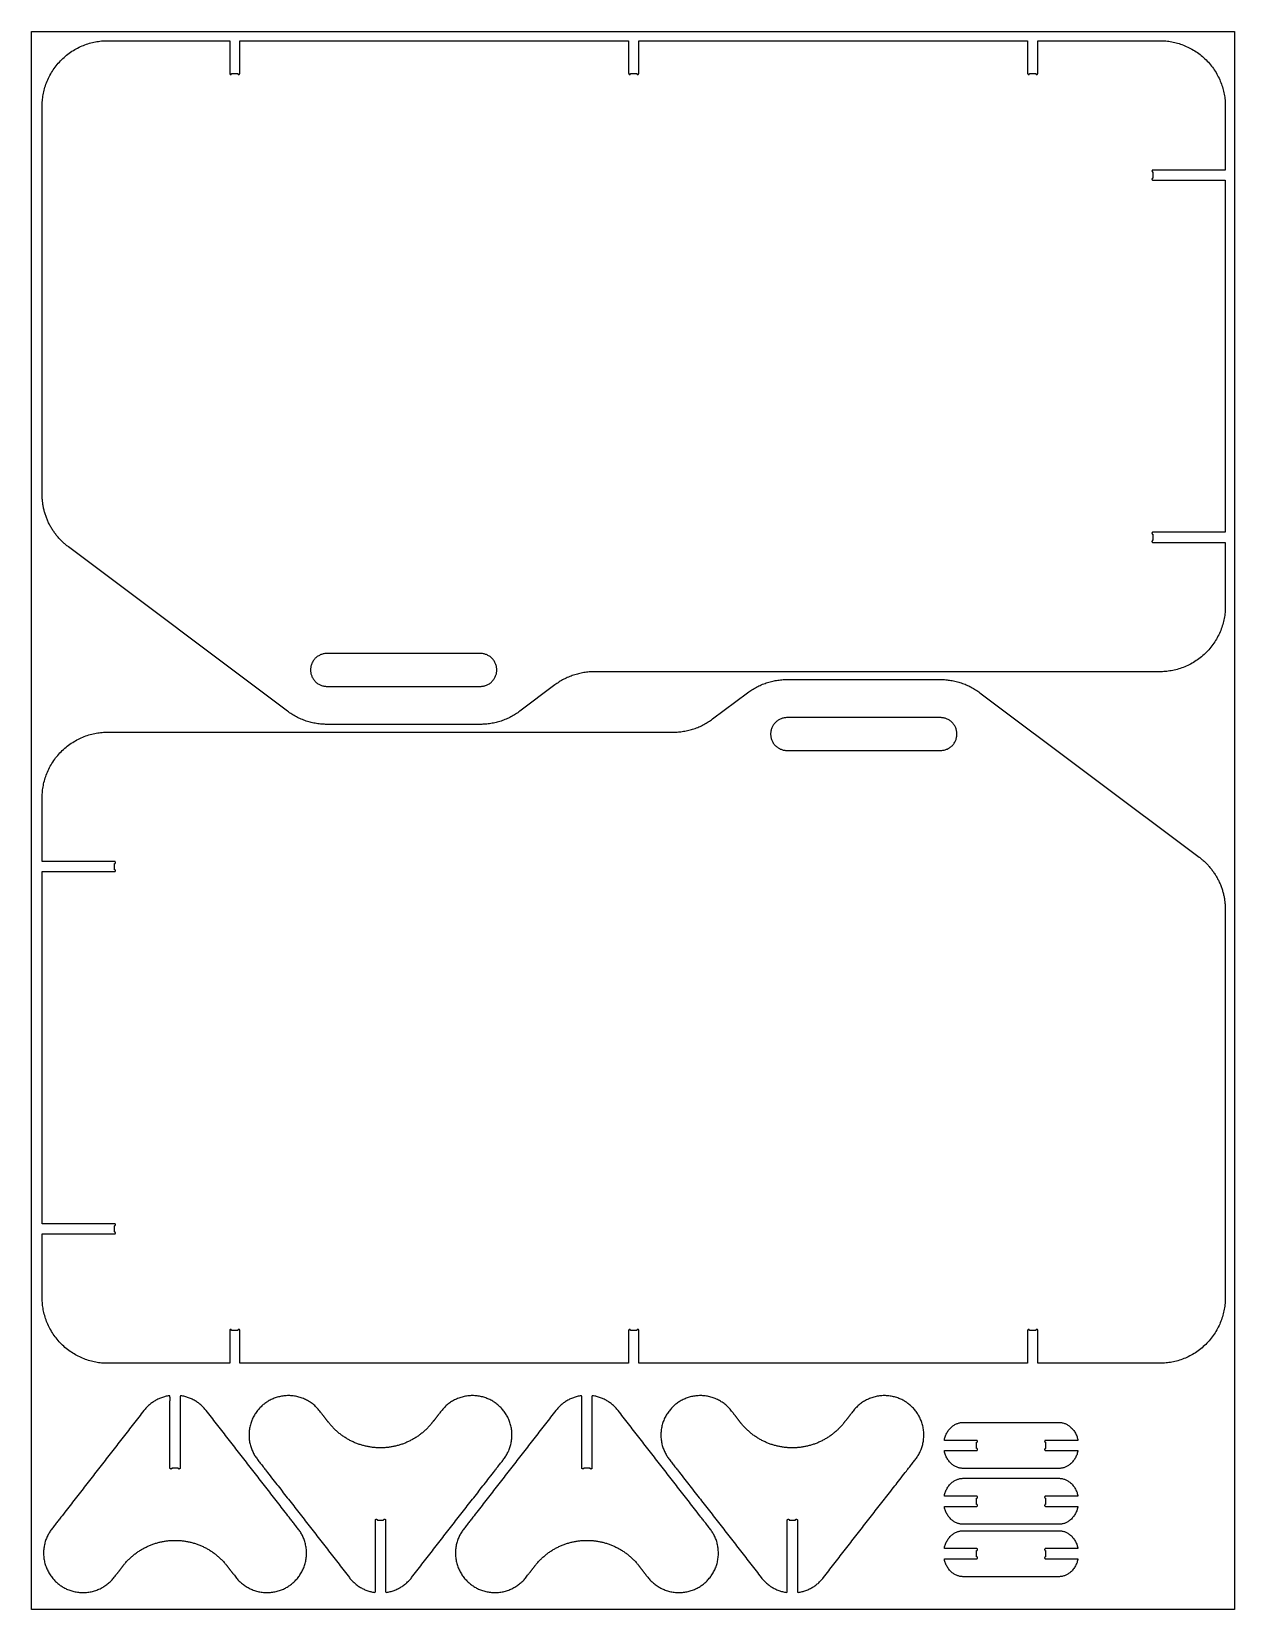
# Model space of a CAD drawing. Header units: millimetres. Extents: x 0 to 1830, y 0 to 2400.
import ezdxf

# ---------------------------------------------------------------- set-up
doc = ezdxf.new("R2010")
doc.units = ezdxf.units.MM
for name, color, linetype, true_color in [('External cut', 1, 'Continuous', 0xff0000), ('Internal cut', 5, 'Continuous', 0x0000ff), ('Sheet', 7, 'Continuous', 0xffffff)]:
    doc.layers.add(name, color=color, linetype=linetype, true_color=true_color)

msp = doc.modelspace()

# ---------------------------------------------------------------- linework, layer by layer
at = {"layer": 'External cut', "lineweight": -3}
for p, q in [((304.4, 2336.2), (313.8, 2336.2)), ((911.4, 2336.2), (920.8, 2336.2)), ((1518.4, 2336.2), (1527.8, 2336.2)), ((1706, 2186.4), (1706, 2177)), ((1706, 1635.4), (1706, 1626)), ((389.4, 1366.2), (56.1, 1616.2)), ((1716.1, 1426.2), (856.1, 1426.2)), ((796.1, 1406.2), (742.8, 1366.2)), ((1036.1, 1354.4), (1089.4, 1394.4)), ((1149.4, 1414.4), (1382.8, 1414.4)), ((1442.8, 1394.4), (1776.1, 1144.4)), ((682.8, 1346.2), (449.4, 1346.2)), ((116.1, 1334.4), (976.1, 1334.4)), ((126.2, 1125.2), (126.2, 1134.6)), ((126.2, 574.2), (126.2, 583.6)), ((313.8, 424.4), (304.4, 424.4)), ((920.8, 424.4), (911.4, 424.4)), ((1527.8, 424.4), (1518.4, 424.4))]:
    msp.add_line(p, q, dxfattribs=at)
for points in [[(112.9, 2386.1), (301.4, 2386.1), (301.4, 2336.2)], [(316.8, 2336.2), (316.8, 2386.1), (908.4, 2386.1), (908.4, 2336.2)], [(923.8, 2336.2), (923.8, 2386.1), (1515.4, 2386.1), (1515.4, 2336.2)], [(1530.8, 2336.2), (1530.8, 2386.1), (1719.3, 2386.1)], [(1816.1, 2289.4), (1816.1, 2189.4), (1706, 2189.4)], [(1706, 2174), (1816, 2174), (1816.1, 1638.4), (1706, 1638.4)], [(1706, 1623), (1816.1, 1623), (1816.1, 1523)], [(126.2, 1137.6), (16.2, 1137.6), (16.2, 1237.6)], [(126.2, 586.6), (16.2, 586.6), (16.1, 1122.2), (126.2, 1122.2)], [(16.2, 471.2), (16.2, 571.2), (126.2, 571.2)], [(301.4, 424.4), (301.4, 374.4), (112.9, 374.4)], [(908.4, 424.4), (908.4, 374.4), (316.8, 374.4), (316.8, 424.4)], [(1515.4, 424.4), (1515.4, 374.4), (923.8, 374.4), (923.8, 424.4)], [(1719.3, 374.4), (1530.8, 374.4), (1530.8, 424.4)]]:
    msp.add_lwpolyline(points, dxfattribs=at)
at = {"layer": 'External cut'}
for points in [[(1417.7, 284.5), (1472.7, 284.5), (1507.7, 284.5), (1562.7, 284.5)], [(1437.7, 257.2), (1388.7, 257.2), (1388.7, 258.4)], [(1388.7, 240.5), (1388.7, 241.8), (1437.7, 241.8)], [(1437.7, 244.8), (1437.7, 254.2)], [(1591.7, 258.4), (1591.7, 257.2), (1542.7, 257.2)], [(1542.7, 254.2), (1542.7, 244.8)], [(1542.7, 241.8), (1591.7, 241.8), (1591.7, 240.5)], [(1562.7, 214.5), (1507.7, 214.5), (1472.7, 214.5), (1417.7, 214.5)], [(1417.7, 199.5), (1472.7, 199.5), (1507.7, 199.5), (1562.7, 199.5)], [(1437.7, 172.2), (1388.7, 172.2), (1388.7, 173.5)], [(1437.7, 159.8), (1437.7, 169.2)], [(1591.7, 173.5), (1591.7, 172.2), (1542.7, 172.2)], [(1542.7, 169.2), (1542.7, 159.8)], [(1388.7, 155.5), (1388.7, 156.8), (1437.7, 156.8)], [(1542.7, 156.8), (1591.7, 156.8), (1591.7, 155.5)], [(1562.7, 129.5), (1507.7, 129.5), (1472.7, 129.5), (1417.7, 129.5)], [(1417.7, 119.8), (1472.7, 119.8), (1507.7, 119.8), (1562.7, 119.8)], [(1437.7, 92.5), (1388.7, 92.5), (1388.7, 93.8)], [(1388.7, 75.8), (1388.7, 77.1), (1437.7, 77.1)], [(1437.7, 80.1), (1437.7, 89.5)], [(1591.7, 93.8), (1591.7, 92.5), (1542.7, 92.5)], [(1542.7, 89.5), (1542.7, 80.1)], [(1542.7, 77.1), (1591.7, 77.1), (1591.7, 75.8)], [(1562.7, 49.8), (1507.7, 49.8), (1472.7, 49.8), (1417.7, 49.8)]]:
    msp.add_lwpolyline(points, dxfattribs=at)
at = {"layer": 'External cut', "lineweight": -3}
for points, weights in [([(16.1, 2286.2), (16.1, 2383), (112.9, 2386.1)], [1, 0.713692239913, 0.987125219596]), ([(1719.3, 2386.1), (1813.1, 2383.1), (1816.1, 2289.4)], [1, 0.729372066784, 1]), ([(56.1, 1616.2), (16.1, 1646.2), (16.1, 1696.2)], [1, 0.894427191, 1]), ([(1816.1, 1523), (1813, 1426.2), (1716.1, 1426.2)], [0.987125219596, 0.713692239913, 1]), ([(856.1, 1426.2), (822.8, 1426.2), (796.1, 1406.2)], [1, 0.948683298051, 1]), ([(1089.4, 1394.4), (1116.1, 1414.4), (1149.4, 1414.4)], [1, 0.948683298051, 1]), ([(1382.8, 1414.4), (1416.1, 1414.4), (1442.8, 1394.4)], [1, 0.948683298051, 1]), ([(449.4, 1346.2), (416.1, 1346.2), (389.4, 1366.2)], [1, 0.948683298051, 1]), ([(742.8, 1366.2), (716.1, 1346.2), (682.8, 1346.2)], [1, 0.948683298051, 1]), ([(976.1, 1334.4), (1009.4, 1334.4), (1036.1, 1354.4)], [1, 0.948683298051, 1]), ([(16.2, 1237.6), (19.3, 1334.4), (116.1, 1334.4)], [0.987125219596, 0.713692239913, 1]), ([(1776.1, 1144.4), (1816.1, 1114.4), (1816.1, 1064.4)], [1, 0.894427191, 1]), ([(112.9, 374.4), (19.2, 377.4), (16.2, 471.2)], [1, 0.729372066784, 1]), ([(1816.1, 474.4), (1816.1, 377.5), (1719.3, 374.4)], [1, 0.713692239913, 0.987125219596])]:
    msp.add_rational_spline(points, weights, degree=2, dxfattribs=at)
for points, weights, knots in [([(301.4, 2336.2), (301.4, 2334.7), (302.9, 2334.7), (304.4, 2334.7), (304.4, 2336.2)], [1, 0.707106781187, 1, 0.707106781187, 1], [18881.232962, 18881.232962, 18881.232962, 18883.589156, 18883.589156, 18885.945351, 18885.945351, 18885.945351]), ([(313.8, 2336.2), (313.8, 2334.7), (315.3, 2334.7), (316.8, 2334.7), (316.8, 2336.2)], [1, 0.707106769836, 1, 0.707106769836, 1], [18895.345351, 18895.345351, 18895.345351, 18897.701545, 18897.701545, 18900.05774, 18900.05774, 18900.05774]), ([(908.4, 2336.2), (908.4, 2334.7), (909.9, 2334.7), (911.4, 2334.7), (911.4, 2336.2)], [1, 0.707106769836, 1, 0.707106769836, 1], [19591.54127, 19591.54127, 19591.54127, 19593.897465, 19593.897465, 19596.253659, 19596.253659, 19596.253659]), ([(920.8, 2336.2), (920.8, 2334.7), (922.3, 2334.7), (923.8, 2334.7), (923.8, 2336.2)], [1, 0.707106781187, 1, 0.707106781187, 1], [19605.653659, 19605.653659, 19605.653659, 19608.009854, 19608.009854, 19610.366048, 19610.366048, 19610.366048]), ([(1515.4, 2336.2), (1515.4, 2334.7), (1516.9, 2334.7), (1518.4, 2334.7), (1518.4, 2336.2)], [1, 0.707106769836, 1, 0.707106769836, 1], [20301.849579, 20301.849579, 20301.849579, 20304.205773, 20304.205773, 20306.561968, 20306.561968, 20306.561968]), ([(1527.8, 2336.2), (1527.8, 2334.7), (1529.3, 2334.7), (1530.8, 2334.7), (1530.8, 2336.2)], [1, 0.707106781187, 1, 0.707106781187, 1], [20315.961968, 20315.961968, 20315.961968, 20318.318162, 20318.318162, 20320.674357, 20320.674357, 20320.674357]), ([(1706, 2189.4), (1704.5, 2189.4), (1704.5, 2187.9), (1704.5, 2186.4), (1706, 2186.4)], [1, 0.707106781187, 1, 0.707106781187, 1], [20919.223711, 20919.223711, 20919.223711, 20921.579905, 20921.579905, 20923.9361, 20923.9361, 20923.9361]), ([(1706, 2177), (1704.5, 2177), (1704.5, 2175.5), (1704.5, 2174), (1706, 2174)], [1, 0.707106781187, 1, 0.707106781187, 1], [20933.3361, 20933.3361, 20933.3361, 20935.692294, 20935.692294, 20938.048489, 20938.048489, 20938.048489]), ([(1706, 1638.4), (1704.5, 1638.4), (1704.5, 1636.9), (1704.5, 1635.4), (1706, 1635.4)], [1, 0.707106781187, 1, 0.707106781187, 1], [21693.738283, 21693.738283, 21693.738283, 21696.094478, 21696.094478, 21698.450672, 21698.450672, 21698.450672]), ([(1706, 1626), (1704.5, 1626), (1704.5, 1624.5), (1704.5, 1623), (1706, 1623)], [1, 0.707106781187, 1, 0.707106781187, 1], [21707.850672, 21707.850672, 21707.850672, 21710.206867, 21710.206867, 21712.563061, 21712.563061, 21712.563061]), ([(126.2, 1134.6), (127.7, 1134.6), (127.7, 1136.1), (127.7, 1137.6), (126.2, 1137.6)], [1, 0.707106781187, 1, 0.707106781187, 1], [21707.850672, 21707.850672, 21707.850672, 21710.206867, 21710.206867, 21712.563061, 21712.563061, 21712.563061]), ([(126.2, 1122.2), (127.7, 1122.2), (127.7, 1123.7), (127.7, 1125.2), (126.2, 1125.2)], [1, 0.707106781187, 1, 0.707106781187, 1], [21693.738283, 21693.738283, 21693.738283, 21696.094478, 21696.094478, 21698.450672, 21698.450672, 21698.450672]), ([(126.2, 583.6), (127.7, 583.6), (127.7, 585.1), (127.7, 586.6), (126.2, 586.6)], [1, 0.707106781187, 1, 0.707106781187, 1], [20933.3361, 20933.3361, 20933.3361, 20935.692294, 20935.692294, 20938.048489, 20938.048489, 20938.048489]), ([(126.2, 571.2), (127.7, 571.2), (127.7, 572.7), (127.7, 574.2), (126.2, 574.2)], [1, 0.707106781187, 1, 0.707106781187, 1], [20919.223711, 20919.223711, 20919.223711, 20921.579905, 20921.579905, 20923.9361, 20923.9361, 20923.9361]), ([(304.4, 424.4), (304.4, 425.9), (302.9, 425.9), (301.4, 425.9), (301.4, 424.4)], [1, 0.707106781187, 1, 0.707106781187, 1], [20315.961968, 20315.961968, 20315.961968, 20318.318162, 20318.318162, 20320.674357, 20320.674357, 20320.674357]), ([(316.8, 424.4), (316.8, 425.9), (315.3, 425.9), (313.8, 425.9), (313.8, 424.4)], [1, 0.707106769836, 1, 0.707106769836, 1], [20301.849579, 20301.849579, 20301.849579, 20304.205773, 20304.205773, 20306.561968, 20306.561968, 20306.561968]), ([(911.4, 424.4), (911.4, 425.9), (909.9, 425.9), (908.4, 425.9), (908.4, 424.4)], [1, 0.707106781187, 1, 0.707106781187, 1], [19605.653659, 19605.653659, 19605.653659, 19608.009854, 19608.009854, 19610.366048, 19610.366048, 19610.366048]), ([(923.8, 424.4), (923.8, 425.9), (922.3, 425.9), (920.8, 425.9), (920.8, 424.4)], [1, 0.707106769836, 1, 0.707106769836, 1], [19591.54127, 19591.54127, 19591.54127, 19593.897465, 19593.897465, 19596.253659, 19596.253659, 19596.253659]), ([(1518.4, 424.4), (1518.4, 425.9), (1516.9, 425.9), (1515.4, 425.9), (1515.4, 424.4)], [1, 0.707106769836, 1, 0.707106769836, 1], [18895.345351, 18895.345351, 18895.345351, 18897.701545, 18897.701545, 18900.05774, 18900.05774, 18900.05774]), ([(1530.8, 424.4), (1530.8, 425.9), (1529.3, 425.9), (1527.8, 425.9), (1527.8, 424.4)], [1, 0.707106781187, 1, 0.707106781187, 1], [18881.232962, 18881.232962, 18881.232962, 18883.589156, 18883.589156, 18885.945351, 18885.945351, 18885.945351]), ([(210.6, 215.1), (210.6, 270.2), (210.6, 325.2), (186.1, 322), (170.9, 302.5)], [1, 1, 1, 0.929623014377, 1.01066196012], [-1390.5033, -1390.5033, -1390.5033, -1280.432801, -1280.432801, -1233.646313, -1233.646313, -1233.646313]), ([(265.7, 302.5), (250.5, 322), (226, 325.2), (226, 270.2), (226, 215.1)], [1, 0.919815973157, 0.989450518036, 0.989450518036, 0.989450518036], [-173.992791, -173.992791, -173.992791, -127.206304, -127.206304, -17.135805, -17.135805, -17.135805]), ([(578.2, 48.4), (648.2, 138.4), (718.2, 228.4), (755, 275.7), (707.7, 312.6), (660.3, 349.4), (623.5, 302), (616.6, 293.2), (609.8, 284.4), (579.7, 245.8), (530.8, 245.8), (481.9, 245.8), (451.9, 284.4), (445, 293.2), (438.2, 302), (401.3, 349.4), (354, 312.6), (306.6, 275.7), (343.5, 228.4), (413.5, 138.4), (483.5, 48.4)], [1, 1, 1, 0.70710677677, 1, 0.70710677677, 1, 1, 1, 0.898315260227, 1, 0.898315260227, 1, 1, 1, 0.707106774684, 1, 0.707106774684, 1, 1, 1], [-1233.646313, -1233.646313, -1233.646313, -1005.611228, -1005.611228, -911.363448, -911.363448, -817.115668, -817.115668, -794.794868, -794.794868, -703.819553, -703.819553, -612.844237, -612.844237, -590.523438, -590.523438, -496.275657, -496.275657, -402.027876, -402.027876, -173.992791, -173.992791, -173.992791]), ([(837.2, 215.1), (837.2, 270.2), (837.2, 325.2), (812.7, 322), (797.6, 302.5)], [1, 1, 1, 0.929623014377, 1.01066196012], [-1390.5033, -1390.5033, -1390.5033, -1280.432801, -1280.432801, -1233.646313, -1233.646313, -1233.646313]), ([(892.3, 302.5), (877.1, 322), (852.6, 325.2), (852.6, 270.2), (852.6, 215.1)], [1, 0.919815973157, 0.989450518036, 0.989450518036, 0.989450518036], [-173.992791, -173.992791, -173.992791, -127.206304, -127.206304, -17.135805, -17.135805, -17.135805]), ([(1204.8, 48.4), (1274.8, 138.4), (1344.8, 228.4), (1381.6, 275.7), (1334.3, 312.6), (1286.9, 349.4), (1250.1, 302), (1243.2, 293.2), (1236.4, 284.4), (1206.3, 245.8), (1157.4, 245.8), (1108.5, 245.8), (1078.5, 284.4), (1071.7, 293.2), (1064.8, 302), (1028, 349.4), (980.6, 312.6), (933.2, 275.7), (970.1, 228.4), (1040.1, 138.4), (1110.1, 48.4)], [1, 1, 1, 0.70710677677, 1, 0.70710677677, 1, 1, 1, 0.898315260227, 1, 0.898315260227, 1, 1, 1, 0.707106774684, 1, 0.707106774684, 1, 1, 1], [-1233.646313, -1233.646313, -1233.646313, -1005.611228, -1005.611228, -911.363448, -911.363448, -817.115668, -817.115668, -794.794868, -794.794868, -703.819553, -703.819553, -612.844237, -612.844237, -590.523438, -590.523438, -496.275657, -496.275657, -402.027876, -402.027876, -173.992791, -173.992791, -173.992791]), ([(170.9, 302.5), (100.9, 212.5), (30.9, 122.5), (-5.9, 75.2), (41.5, 38.3), (88.8, 1.5), (125.7, 48.9), (132.5, 57.7), (139.4, 66.5), (169.4, 105.1), (218.3, 105.1), (267.2, 105.1), (297.2, 66.5), (304.1, 57.7), (310.9, 48.9), (347.8, 1.5), (395.1, 38.3), (442.5, 75.2), (405.7, 122.5), (335.7, 212.5), (265.7, 302.5)], [1, 1, 1, 0.70710677677, 1, 0.70710677677, 1, 1, 1, 0.898315260227, 1, 0.898315260227, 1, 1, 1, 0.707106774684, 1, 0.707106774684, 1, 1, 1], [-1233.646313, -1233.646313, -1233.646313, -1005.611228, -1005.611228, -911.363448, -911.363448, -817.115668, -817.115668, -794.794868, -794.794868, -703.819553, -703.819553, -612.844237, -612.844237, -590.523438, -590.523438, -496.275657, -496.275657, -402.027876, -402.027876, -173.992791, -173.992791, -173.992791]), ([(797.6, 302.5), (727.6, 212.5), (657.6, 122.5), (620.7, 75.2), (668.1, 38.3), (715.4, 1.5), (752.3, 48.9), (759.1, 57.7), (766, 66.5), (796, 105.1), (844.9, 105.1), (893.8, 105.1), (923.9, 66.5), (930.7, 57.7), (937.6, 48.9), (974.4, 1.5), (1021.8, 38.3), (1069.1, 75.2), (1032.3, 122.5), (962.3, 212.5), (892.3, 302.5)], [1, 1, 1, 0.70710677677, 1, 0.70710677677, 1, 1, 1, 0.898315260227, 1, 0.898315260227, 1, 1, 1, 0.707106774684, 1, 0.707106774684, 1, 1, 1], [-1233.646313, -1233.646313, -1233.646313, -1005.611228, -1005.611228, -911.363448, -911.363448, -817.115668, -817.115668, -794.794868, -794.794868, -703.819553, -703.819553, -612.844237, -612.844237, -590.523438, -590.523438, -496.275657, -496.275657, -402.027876, -402.027876, -173.992791, -173.992791, -173.992791]), ([(226, 215.1), (226, 213.6), (224.5, 213.6), (223, 213.6), (223, 215.1), (218.3, 215.1), (213.6, 215.1), (213.6, 213.6), (212.1, 213.6), (210.6, 213.6), (210.6, 215.1)], [1, 0.707106781187, 1, 0.707106781187, 1, 1, 1, 0.707106781187, 1, 0.707106781187, 1], [-17.135805, -17.135805, -17.135805, -14.77961, -14.77961, -12.423416, -12.423416, -3.023416, -3.023416, -0.667221, -0.667221, 1.688973, 1.688973, 1.688973]), ([(852.6, 215.1), (852.6, 213.6), (851.1, 213.6), (849.6, 213.6), (849.6, 215.1), (844.9, 215.1), (840.2, 215.1), (840.2, 213.6), (838.7, 213.6), (837.2, 213.6), (837.2, 215.1)], [1, 0.707106781187, 1, 0.707106781187, 1, 1, 1, 0.707106781187, 1, 0.707106781187, 1], [-17.135805, -17.135805, -17.135805, -14.77961, -14.77961, -12.423416, -12.423416, -3.023416, -3.023416, -0.667221, -0.667221, 1.688973, 1.688973, 1.688973]), ([(483.5, 48.4), (498.6, 28.9), (523.1, 25.7), (523.1, 80.7), (523.1, 135.8)], [1, 0.919815973157, 0.989450518036, 0.989450518036, 0.989450518036], [-173.992791, -173.992791, -173.992791, -127.206304, -127.206304, -17.135805, -17.135805, -17.135805]), ([(523.1, 135.8), (523.1, 137.3), (524.6, 137.3), (526.1, 137.3), (526.1, 135.8), (530.8, 135.8), (535.5, 135.8), (535.5, 137.3), (537, 137.3), (538.5, 137.3), (538.5, 135.8)], [1, 0.707106781187, 1, 0.707106781187, 1, 1, 1, 0.707106781187, 1, 0.707106781187, 1], [-17.135805, -17.135805, -17.135805, -14.77961, -14.77961, -12.423416, -12.423416, -3.023416, -3.023416, -0.667221, -0.667221, 1.688973, 1.688973, 1.688973]), ([(538.5, 135.8), (538.5, 80.7), (538.5, 25.7), (563, 28.9), (578.2, 48.4)], [1, 1, 1, 0.929623014377, 1.01066196012], [-1390.5033, -1390.5033, -1390.5033, -1280.432801, -1280.432801, -1233.646313, -1233.646313, -1233.646313]), ([(1110.1, 48.4), (1125.2, 28.9), (1149.7, 25.7), (1149.7, 80.7), (1149.7, 135.8)], [1, 0.919815973157, 0.989450518036, 0.989450518036, 0.989450518036], [-173.992791, -173.992791, -173.992791, -127.206304, -127.206304, -17.135805, -17.135805, -17.135805]), ([(1149.7, 135.8), (1149.7, 137.3), (1151.2, 137.3), (1152.7, 137.3), (1152.7, 135.8), (1157.4, 135.8), (1162.1, 135.8), (1162.1, 137.3), (1163.6, 137.3), (1165.1, 137.3), (1165.1, 135.8)], [1, 0.707106781187, 1, 0.707106781187, 1, 1, 1, 0.707106781187, 1, 0.707106781187, 1], [-17.135805, -17.135805, -17.135805, -14.77961, -14.77961, -12.423416, -12.423416, -3.023416, -3.023416, -0.667221, -0.667221, 1.688973, 1.688973, 1.688973]), ([(1165.1, 135.8), (1165.1, 80.7), (1165.1, 25.7), (1189.6, 28.9), (1204.8, 48.4)], [1, 1, 1, 0.929623014377, 1.01066196012], [-1390.5033, -1390.5033, -1390.5033, -1280.432801, -1280.432801, -1233.646313, -1233.646313, -1233.646313])]:
    msp.add_rational_spline(points, weights, degree=2, knots=knots, dxfattribs=at)
for points in [[(16.1, 1866.1), (16.1, 2141.9), (16.1, 2286.2)], [(16.1, 1696.2), (16.1, 1786.3), (16.1, 1866.1)], [(1816.1, 1064.4), (1816.1, 974.2), (1816.1, 894.4)], [(1816.1, 894.4), (1816.1, 618.7), (1816.1, 474.4)]]:
    msp.add_open_spline(points, degree=2, dxfattribs=at)
at = {"layer": 'External cut'}
for points, weights in [([(1388.7, 258.4), (1394.6, 284.5), (1417.7, 284.5)], [0.963599384861, 0.778114139109, 1]), ([(1562.7, 284.5), (1585.8, 284.5), (1591.7, 258.4)], [1, 0.778114139113, 0.963599384861]), ([(1417.7, 214.5), (1394.6, 214.5), (1388.7, 240.5)], [1, 0.778114139113, 0.963599384861]), ([(1591.7, 240.5), (1585.8, 214.5), (1562.7, 214.5)], [0.963599384861, 0.778114139112, 1]), ([(1388.7, 173.5), (1394.6, 199.5), (1417.7, 199.5)], [0.963599384861, 0.778114139109, 1]), ([(1562.7, 199.5), (1585.8, 199.5), (1591.7, 173.5)], [1, 0.778114139113, 0.963599384861]), ([(1417.7, 129.5), (1394.6, 129.5), (1388.7, 155.5)], [1, 0.778114139113, 0.963599384861]), ([(1591.7, 155.5), (1585.8, 129.5), (1562.7, 129.5)], [0.963599384861, 0.778114139112, 1]), ([(1388.7, 93.8), (1394.6, 119.8), (1417.7, 119.8)], [0.963599384861, 0.778114139109, 1]), ([(1562.7, 119.8), (1585.8, 119.8), (1591.7, 93.8)], [1, 0.778114139113, 0.963599384861]), ([(1417.7, 49.8), (1394.6, 49.8), (1388.7, 75.8)], [1, 0.778114139113, 0.963599384861]), ([(1591.7, 75.8), (1585.8, 49.8), (1562.7, 49.8)], [0.963599384861, 0.778114139112, 1])]:
    msp.add_rational_spline(points, weights, degree=2, dxfattribs=at)
for points, weights, knots in [([(1437.7, 254.2), (1439.2, 254.2), (1439.2, 255.7), (1439.2, 257.2), (1437.7, 257.2)], [1, 0.70710678121, 1, 0.70710678121, 1], [521.108143, 521.108143, 521.108143, 523.464337, 523.464337, 525.820532, 525.820532, 525.820532]), ([(1437.7, 241.8), (1439.2, 241.8), (1439.2, 243.3), (1439.2, 244.8), (1437.7, 244.8)], [1, 0.707106781233, 1, 0.707106781233, 1], [506.995754, 506.995754, 506.995754, 509.351948, 509.351948, 511.708143, 511.708143, 511.708143]), ([(1542.7, 257.2), (1541.2, 257.2), (1541.2, 255.7), (1541.2, 254.2), (1542.7, 254.2)], [1, 0.70710678121, 1, 0.70710678121, 1], [849.601183, 849.601183, 849.601183, 851.957377, 851.957377, 854.313571, 854.313571, 854.313571]), ([(1542.7, 244.8), (1541.2, 244.8), (1541.2, 243.3), (1541.2, 241.8), (1542.7, 241.8)], [1, 0.707106781233, 1, 0.707106781233, 1], [863.713571, 863.713571, 863.713571, 866.069766, 866.069766, 868.42596, 868.42596, 868.42596]), ([(1437.7, 169.2), (1439.2, 169.2), (1439.2, 170.7), (1439.2, 172.2), (1437.7, 172.2)], [1, 0.70710678121, 1, 0.70710678121, 1], [521.108143, 521.108143, 521.108143, 523.464337, 523.464337, 525.820532, 525.820532, 525.820532]), ([(1542.7, 172.2), (1541.2, 172.2), (1541.2, 170.7), (1541.2, 169.2), (1542.7, 169.2)], [1, 0.70710678121, 1, 0.70710678121, 1], [849.601183, 849.601183, 849.601183, 851.957377, 851.957377, 854.313571, 854.313571, 854.313571]), ([(1437.7, 156.8), (1439.2, 156.8), (1439.2, 158.3), (1439.2, 159.8), (1437.7, 159.8)], [1, 0.707106781233, 1, 0.707106781233, 1], [506.995754, 506.995754, 506.995754, 509.351948, 509.351948, 511.708143, 511.708143, 511.708143]), ([(1542.7, 159.8), (1541.2, 159.8), (1541.2, 158.3), (1541.2, 156.8), (1542.7, 156.8)], [1, 0.707106781233, 1, 0.707106781233, 1], [863.713571, 863.713571, 863.713571, 866.069766, 866.069766, 868.42596, 868.42596, 868.42596]), ([(1437.7, 89.5), (1439.2, 89.5), (1439.2, 91), (1439.2, 92.5), (1437.7, 92.5)], [1, 0.70710678121, 1, 0.70710678121, 1], [521.108143, 521.108143, 521.108143, 523.464337, 523.464337, 525.820532, 525.820532, 525.820532]), ([(1437.7, 77.1), (1439.2, 77.1), (1439.2, 78.6), (1439.2, 80.1), (1437.7, 80.1)], [1, 0.707106781233, 1, 0.707106781233, 1], [506.995754, 506.995754, 506.995754, 509.351948, 509.351948, 511.708143, 511.708143, 511.708143]), ([(1542.7, 92.5), (1541.2, 92.5), (1541.2, 91), (1541.2, 89.5), (1542.7, 89.5)], [1, 0.70710678121, 1, 0.70710678121, 1], [849.601183, 849.601183, 849.601183, 851.957377, 851.957377, 854.313571, 854.313571, 854.313571]), ([(1542.7, 80.1), (1541.2, 80.1), (1541.2, 78.6), (1541.2, 77.1), (1542.7, 77.1)], [1, 0.707106781233, 1, 0.707106781233, 1], [863.713571, 863.713571, 863.713571, 866.069766, 866.069766, 868.42596, 868.42596, 868.42596])]:
    msp.add_rational_spline(points, weights, degree=2, knots=knots, dxfattribs=at)
at = {"layer": 'Internal cut'}
for points, knots in [([(449.4, 1454), (424.4, 1454), (424.4, 1429), (424.4, 1404), (449.4, 1404)], [1691.720701, 1691.720701, 1691.720701, 1730.990609, 1730.990609, 1770.260517, 1770.260517, 1770.260517]), ([(682.8, 1404), (707.8, 1404), (707.8, 1429), (707.8, 1454), (682.8, 1454)], [2003.59385, 2003.59385, 2003.59385, 2042.863758, 2042.863758, 2082.133667, 2082.133667, 2082.133667]), ([(1149.4, 1356.5), (1124.4, 1356.5), (1124.4, 1331.5), (1124.4, 1306.5), (1149.4, 1306.5)], [2003.59385, 2003.59385, 2003.59385, 2042.863758, 2042.863758, 2082.133667, 2082.133667, 2082.133667]), ([(1382.8, 1306.5), (1407.8, 1306.5), (1407.8, 1331.5), (1407.8, 1356.5), (1382.8, 1356.5)], [1691.720701, 1691.720701, 1691.720701, 1730.990609, 1730.990609, 1770.260517, 1770.260517, 1770.260517])]:
    msp.add_rational_spline(points, [1, 0.707106781187, 1, 0.707106781187, 1], degree=2, knots=knots, dxfattribs=at)
for points in [[(682.8, 1454), (566.1, 1454), (449.4, 1454)], [(449.4, 1404), (566.1, 1404), (682.8, 1404)], [(1382.8, 1356.5), (1266.1, 1356.5), (1149.4, 1356.5)], [(1149.4, 1306.5), (1266.1, 1306.5), (1382.8, 1306.5)]]:
    msp.add_open_spline(points, degree=2, dxfattribs=at)
at = {"layer": 'Sheet'}
msp.add_lwpolyline([(0, 2400), (1830, 2400), (1830, 0), (0, 0)], close=True, dxfattribs=at)

doc.saveas('drawing.dxf')
